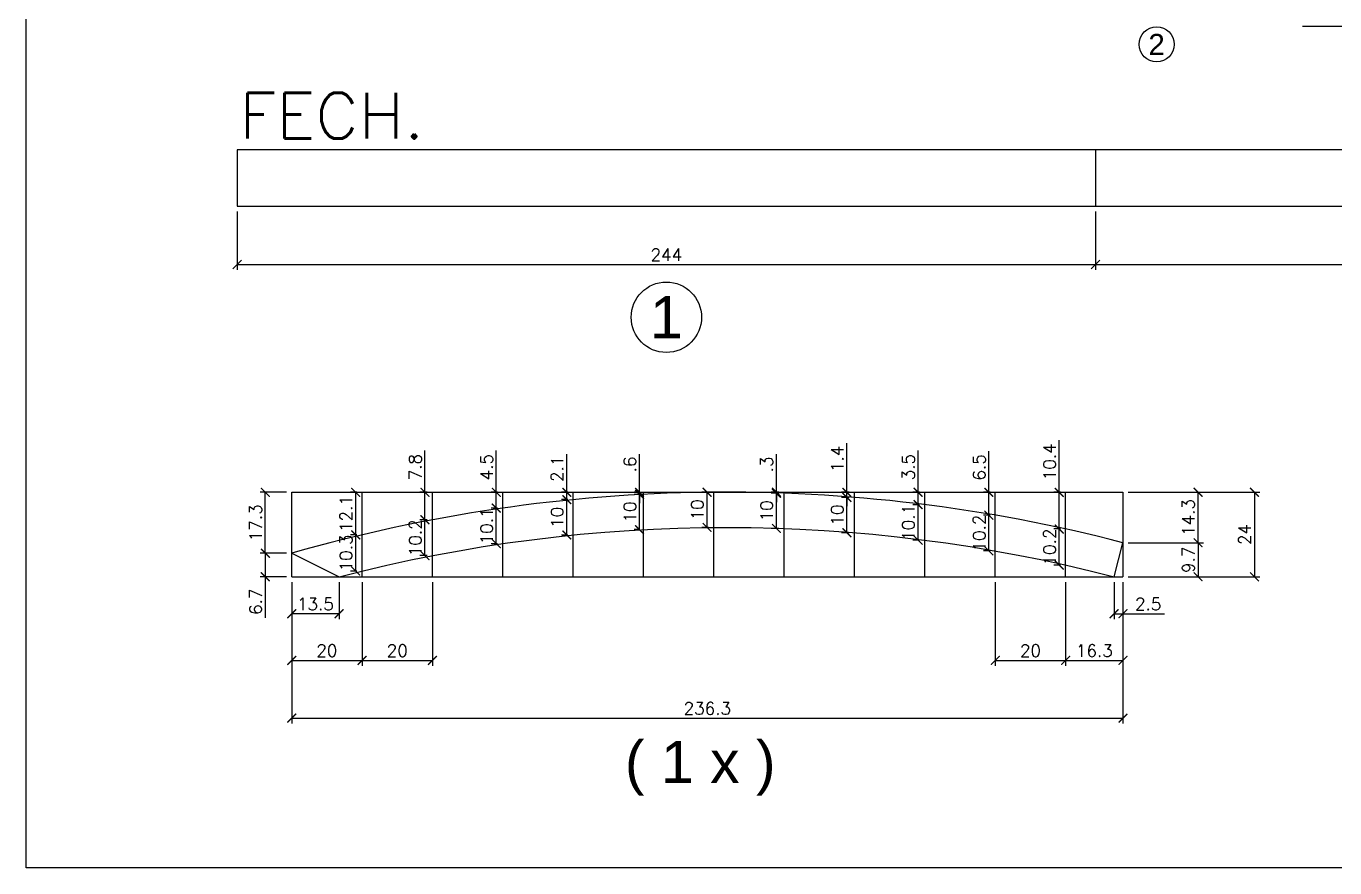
# Model space of a CAD drawing. Extents: x 4150 to 8661, y -614 to 3008.
# Drawn here: x 7164 to 7908, y 775 to 1253 of the extents above; entities that cross this region are included whole.
import ezdxf
from ezdxf.enums import TextEntityAlignment as Align

# ---------------------------------------------------------------- set-up
doc = ezdxf.new("R2010")
doc.units = 0
doc.header["$PDMODE"] = 34
for name, color, linetype in [('COTA', 241, 'Continuous'), ('Painéis', 200, 'Continuous'), ('Romaneio', 10, 'Continuous')]:
    doc.layers.add(name, color=color, linetype=linetype)
doc.layers.add('Texto Seção', color=7, linetype='Continuous', lineweight=15)
doc.styles.add('ARIAL', font='arial.ttf')
doc.styles.add('REGUA-120', font='ROMANS.shx', dxfattribs={"height": 15})
doc.styles.add('ROMANS', font='romans.shx')
doc.dimstyles.new('Cota Seção (2x)', dxfattribs={"dimtxt": 7, "dimasz": 5, "dimexe": 3, "dimexo": 3, "dimgap": 2, "dimtad": 3, "dimdec": 1, "dimlfac": 0.5, "dimzin": 12, "dimdsep": 46, "dimtxsty": 'ROMANS', "dimblk": 'ARCHTICK', "dimcen": 0, "dimclrd": 4, "dimclre": 4, "dimclrt": 1, "dimadec": 1, "dimazin": 3, "dimtfac": 1, "dimtdec": 1, "dimtmove": 0, "dimatfit": 3, "dimldrblk": 'OBLIQUE', "dimfxl": 1, "dimtolj": 1, "dimtzin": 12, "dimarcsym": 0})

# ---------------------------------------------------------------- blocks, each defined once
blk = doc.blocks.new('_ArchTick')
at = {"color": 0, "linetype": 'ByBlock', "const_width": 0.15}
blk.add_lwpolyline([(-0.5, -0.5), (0.5, 0.5)], dxfattribs=at)
blk = doc.blocks.new('*D301')
at = {"layer": 'COTA', "color": 4, "lineweight": -2, "transparency": 16777216}
for p, q in [((7284.02, 1148.01), (7284.02, 1114.85)), ((7772.02, 1148.01), (7772.02, 1114.85)), ((7284.02, 1117.85), (7772.02, 1117.85))]:
    blk.add_line(p, q, dxfattribs=at)
at = {"layer": 'Defpoints', "color": 0, "transparency": 16777216}
for p in [(7284.02, 1151.01), (7772.02, 1151.01), (7772.02, 1117.85)]:
    blk.add_point(p, dxfattribs=at)
at = {"layer": 'COTA', "color": 4, "lineweight": -2, "transparency": 16777216, "xscale": 5, "yscale": 5, "zscale": 5, "rotation": 180}
blk.add_blockref('_ArchTick', (7284.02, 1117.85), dxfattribs=at)
at = {"layer": 'COTA', "color": 4, "lineweight": -2, "transparency": 16777216, "xscale": 5, "yscale": 5, "zscale": 5}
blk.add_blockref('_ArchTick', (7772.02, 1117.85), dxfattribs=at)
at = {"layer": 'COTA', "color": 1, "transparency": 16777216, "insert": (7528.02, 1123.35), "char_height": 7, "attachment_point": 5, "style": 'ROMANS'}
blk.add_mtext('\\A1;244', dxfattribs=at)
blk = doc.blocks.new('_Oblique')
at = {"color": 0, "linetype": 'ByBlock', "lineweight": -2}
blk.add_line((-0.5, -0.5), (0.5, 0.5), dxfattribs=at)
blk = doc.blocks.new('*D302')
at = {"layer": 'COTA', "color": 4, "lineweight": -2, "transparency": 16777216}
for p, q in [((7772.02, 1148.01), (7772.02, 1114.85)), ((8114.02, 1148.01), (8114.02, 1114.85)), ((7772.02, 1117.85), (8114.02, 1117.85))]:
    blk.add_line(p, q, dxfattribs=at)
at = {"layer": 'Defpoints', "color": 0, "transparency": 16777216}
for p in [(7772.02, 1151.01), (8114.02, 1151.01), (8114.02, 1117.85)]:
    blk.add_point(p, dxfattribs=at)
at = {"layer": 'COTA', "color": 4, "lineweight": -2, "transparency": 16777216, "xscale": 5, "yscale": 5, "zscale": 5, "rotation": 180}
blk.add_blockref('_ArchTick', (7772.02, 1117.85), dxfattribs=at)
at = {"layer": 'COTA', "color": 4, "lineweight": -2, "transparency": 16777216, "xscale": 5, "yscale": 5, "zscale": 5}
blk.add_blockref('_ArchTick', (8114.02, 1117.85), dxfattribs=at)
at = {"layer": 'COTA', "color": 1, "transparency": 16777216, "insert": (7943.02, 1123.35), "char_height": 7, "attachment_point": 5, "style": 'ROMANS'}
blk.add_mtext('\\A1;171', dxfattribs=at)
blk = doc.blocks.new('*D314')
at = {"layer": 'COTA', "color": 4, "lineweight": -2, "transparency": 16777216}
for p, q in [((7315.03, 937.35), (7315.03, 857)), ((7787.61, 937.35), (7787.61, 857)), ((7315.03, 860), (7787.61, 860))]:
    blk.add_line(p, q, dxfattribs=at)
at = {"layer": 'Defpoints', "color": 0, "transparency": 16777216}
for p in [(7315.03, 940.35), (7787.61, 940.35), (7787.61, 860)]:
    blk.add_point(p, dxfattribs=at)
at = {"layer": 'COTA', "color": 4, "lineweight": -2, "transparency": 16777216, "xscale": 5, "yscale": 5, "zscale": 5, "rotation": 180}
blk.add_blockref('_ArchTick', (7315.03, 860), dxfattribs=at)
at = {"layer": 'COTA', "color": 4, "lineweight": -2, "transparency": 16777216, "xscale": 5, "yscale": 5, "zscale": 5}
blk.add_blockref('_ArchTick', (7787.61, 860), dxfattribs=at)
at = {"layer": 'COTA', "color": 1, "transparency": 16777216, "insert": (7551.32, 865.5), "char_height": 7, "attachment_point": 5, "style": 'ROMANS'}
blk.add_mtext('\\A1;236.3', dxfattribs=at)
blk = doc.blocks.new('*D310')
at = {"layer": 'COTA', "color": 4, "lineweight": -2, "transparency": 16777216}
for p, q in [((7312.03, 953.72), (7297.05, 953.72)), ((7300.05, 953.72), (7300.05, 940.35)), ((7312.03, 940.35), (7297.05, 940.35)), ((7300.05, 940.35), (7300.05, 917.02))]:
    blk.add_line(p, q, dxfattribs=at)
at = {"layer": 'Defpoints', "color": 0, "transparency": 16777216}
for p in [(7315.03, 953.72), (7300.05, 940.35), (7315.03, 940.35)]:
    blk.add_point(p, dxfattribs=at)
at = {"layer": 'COTA', "color": 4, "lineweight": -2, "transparency": 16777216, "xscale": 5, "yscale": 5, "zscale": 5}
for p, rotation in [((7300.05, 953.72), 90), ((7300.05, 940.35), 270)]:
    blk.add_blockref('_ArchTick', p, dxfattribs=dict(at, rotation=rotation))
at = {"layer": 'COTA', "color": 1, "transparency": 16777216, "insert": (7294.55, 926.18), "char_height": 7, "attachment_point": 5, "rotation": 90, "style": 'ROMANS'}
blk.add_mtext('\\A1;6.7', dxfattribs=at)
blk = doc.blocks.new('*D311')
at = {"layer": 'COTA', "color": 4, "lineweight": -2, "transparency": 16777216}
for p, q in [((7312.03, 988.36), (7297.05, 988.36)), ((7300.05, 953.72), (7300.05, 988.36)), ((7312.03, 953.72), (7297.05, 953.72))]:
    blk.add_line(p, q, dxfattribs=at)
at = {"layer": 'Defpoints', "color": 0, "transparency": 16777216}
for p in [(7300.05, 988.36), (7315.03, 988.36), (7315.03, 953.72)]:
    blk.add_point(p, dxfattribs=at)
at = {"layer": 'COTA', "color": 4, "lineweight": -2, "transparency": 16777216, "xscale": 5, "yscale": 5, "zscale": 5}
for p, rotation in [((7300.05, 988.36), 90), ((7300.05, 953.72), 270)]:
    blk.add_blockref('_ArchTick', p, dxfattribs=dict(at, rotation=rotation))
at = {"layer": 'COTA', "color": 1, "transparency": 16777216, "insert": (7294.55, 971.04), "char_height": 7, "attachment_point": 5, "rotation": 90, "style": 'ROMANS'}
blk.add_mtext('\\A1;17.3', dxfattribs=at)
blk = doc.blocks.new('*D312')
at = {"layer": 'COTA', "color": 4, "lineweight": -2, "transparency": 16777216}
for p, q in [((7315.03, 937.35), (7315.03, 916.34)), ((7342.02, 937.35), (7342.02, 916.34)), ((7342.02, 919.34), (7315.03, 919.34))]:
    blk.add_line(p, q, dxfattribs=at)
at = {"layer": 'Defpoints', "color": 0, "transparency": 16777216}
for p in [(7315.03, 940.35), (7342.02, 940.35), (7315.03, 919.34)]:
    blk.add_point(p, dxfattribs=at)
at = {"layer": 'COTA', "color": 4, "lineweight": -2, "transparency": 16777216, "xscale": 5, "yscale": 5, "zscale": 5, "rotation": 180}
blk.add_blockref('_ArchTick', (7315.03, 919.34), dxfattribs=at)
at = {"layer": 'COTA', "color": 4, "lineweight": -2, "transparency": 16777216, "xscale": 5, "yscale": 5, "zscale": 5}
blk.add_blockref('_ArchTick', (7342.02, 919.34), dxfattribs=at)
at = {"layer": 'COTA', "color": 1, "transparency": 16777216, "insert": (7328.53, 924.84), "char_height": 7, "attachment_point": 5, "style": 'ROMANS'}
blk.add_mtext('\\A1;13.5', dxfattribs=at)
blk = doc.blocks.new('*D313')
at = {"layer": 'COTA', "color": 4, "lineweight": -2, "transparency": 16777216}
for p, q in [((7315.03, 937.35), (7315.03, 889.82)), ((7355.03, 937.35), (7355.03, 889.82)), ((7315.03, 892.82), (7355.03, 892.82))]:
    blk.add_line(p, q, dxfattribs=at)
at = {"layer": 'Defpoints', "color": 0, "transparency": 16777216}
for p in [(7315.03, 940.35), (7355.03, 940.35), (7355.03, 892.82)]:
    blk.add_point(p, dxfattribs=at)
at = {"layer": 'COTA', "color": 4, "lineweight": -2, "transparency": 16777216, "xscale": 5, "yscale": 5, "zscale": 5, "rotation": 180}
blk.add_blockref('_ArchTick', (7315.03, 892.82), dxfattribs=at)
at = {"layer": 'COTA', "color": 4, "lineweight": -2, "transparency": 16777216, "xscale": 5, "yscale": 5, "zscale": 5}
blk.add_blockref('_ArchTick', (7355.03, 892.82), dxfattribs=at)
at = {"layer": 'COTA', "color": 1, "transparency": 16777216, "insert": (7335.03, 898.32), "char_height": 7, "attachment_point": 5, "style": 'ROMANS'}
blk.add_mtext('\\A1;20', dxfattribs=at)
blk = doc.blocks.new('*D318')
at = {"layer": 'COTA', "color": 4, "lineweight": -2, "transparency": 16777216}
for p, q in [((7355.03, 937.35), (7355.03, 889.82)), ((7395.03, 937.35), (7395.03, 889.82)), ((7355.03, 892.82), (7395.03, 892.82))]:
    blk.add_line(p, q, dxfattribs=at)
at = {"layer": 'Defpoints', "color": 0, "transparency": 16777216}
for p in [(7355.03, 940.35), (7395.03, 940.35), (7395.03, 892.82)]:
    blk.add_point(p, dxfattribs=at)
at = {"layer": 'COTA', "color": 4, "lineweight": -2, "transparency": 16777216, "xscale": 5, "yscale": 5, "zscale": 5, "rotation": 180}
blk.add_blockref('_ArchTick', (7355.03, 892.82), dxfattribs=at)
at = {"layer": 'COTA', "color": 4, "lineweight": -2, "transparency": 16777216, "xscale": 5, "yscale": 5, "zscale": 5}
blk.add_blockref('_ArchTick', (7395.03, 892.82), dxfattribs=at)
at = {"layer": 'COTA', "color": 1, "transparency": 16777216, "insert": (7375.03, 898.32), "char_height": 7, "attachment_point": 5, "style": 'ROMANS'}
blk.add_mtext('\\A1;20', dxfattribs=at)
blk = doc.blocks.new('*D319')
at = {"layer": 'COTA', "color": 4, "lineweight": -2, "transparency": 16777216}
for p, q in [((7715.03, 937.35), (7715.03, 889.82)), ((7755.03, 937.35), (7755.03, 889.82)), ((7715.03, 892.82), (7755.03, 892.82))]:
    blk.add_line(p, q, dxfattribs=at)
at = {"layer": 'Defpoints', "color": 0, "transparency": 16777216}
for p in [(7715.03, 940.35), (7755.03, 940.35), (7755.03, 892.82)]:
    blk.add_point(p, dxfattribs=at)
at = {"layer": 'COTA', "color": 4, "lineweight": -2, "transparency": 16777216, "xscale": 5, "yscale": 5, "zscale": 5, "rotation": 180}
blk.add_blockref('_ArchTick', (7715.03, 892.82), dxfattribs=at)
at = {"layer": 'COTA', "color": 4, "lineweight": -2, "transparency": 16777216, "xscale": 5, "yscale": 5, "zscale": 5}
blk.add_blockref('_ArchTick', (7755.03, 892.82), dxfattribs=at)
at = {"layer": 'COTA', "color": 1, "transparency": 16777216, "insert": (7735.03, 898.32), "char_height": 7, "attachment_point": 5, "style": 'ROMANS'}
blk.add_mtext('\\A1;20', dxfattribs=at)
blk = doc.blocks.new('*D320')
at = {"layer": 'COTA', "color": 4, "lineweight": -2, "transparency": 16777216}
for p, q in [((7755.03, 937.35), (7755.03, 889.82)), ((7787.61, 937.35), (7787.61, 889.82)), ((7755.03, 892.82), (7787.61, 892.82))]:
    blk.add_line(p, q, dxfattribs=at)
at = {"layer": 'Defpoints', "color": 0, "transparency": 16777216}
for p in [(7755.03, 940.35), (7787.61, 940.35), (7787.61, 892.82)]:
    blk.add_point(p, dxfattribs=at)
at = {"layer": 'COTA', "color": 4, "lineweight": -2, "transparency": 16777216, "xscale": 5, "yscale": 5, "zscale": 5, "rotation": 180}
blk.add_blockref('_ArchTick', (7755.03, 892.82), dxfattribs=at)
at = {"layer": 'COTA', "color": 4, "lineweight": -2, "transparency": 16777216, "xscale": 5, "yscale": 5, "zscale": 5}
blk.add_blockref('_ArchTick', (7787.61, 892.82), dxfattribs=at)
at = {"layer": 'COTA', "color": 1, "transparency": 16777216, "insert": (7771.32, 898.32), "char_height": 7, "attachment_point": 5, "style": 'ROMANS'}
blk.add_mtext('\\A1;16.3', dxfattribs=at)
blk = doc.blocks.new('*D321')
at = {"layer": 'COTA', "color": 4, "lineweight": -2, "transparency": 16777216}
for p, q in [((7782.59, 937.35), (7782.59, 916.34)), ((7787.61, 937.35), (7787.61, 916.34)), ((7782.59, 919.34), (7787.61, 919.34)), ((7787.61, 919.34), (7811.27, 919.34))]:
    blk.add_line(p, q, dxfattribs=at)
at = {"layer": 'Defpoints', "color": 0, "transparency": 16777216}
for p in [(7782.59, 940.35), (7787.61, 940.35), (7787.61, 919.34)]:
    blk.add_point(p, dxfattribs=at)
at = {"layer": 'COTA', "color": 4, "lineweight": -2, "transparency": 16777216, "xscale": 5, "yscale": 5, "zscale": 5, "rotation": 180}
blk.add_blockref('_ArchTick', (7782.59, 919.34), dxfattribs=at)
at = {"layer": 'COTA', "color": 4, "lineweight": -2, "transparency": 16777216, "xscale": 5, "yscale": 5, "zscale": 5}
blk.add_blockref('_ArchTick', (7787.61, 919.34), dxfattribs=at)
at = {"layer": 'COTA', "color": 1, "transparency": 16777216, "insert": (7801.94, 924.84), "char_height": 7, "attachment_point": 5, "style": 'ROMANS'}
blk.add_mtext('\\A1;2.5', dxfattribs=at)
blk = doc.blocks.new('*D315')
at = {"layer": 'COTA', "color": 4, "lineweight": -2, "transparency": 16777216}
for p, q in [((7790.61, 959.71), (7833.32, 959.71)), ((7830.32, 959.71), (7830.32, 940.35)), ((7790.61, 940.35), (7833.32, 940.35))]:
    blk.add_line(p, q, dxfattribs=at)
at = {"layer": 'Defpoints', "color": 0, "transparency": 16777216}
for p in [(7787.61, 959.71), (7787.61, 940.35), (7830.32, 940.35)]:
    blk.add_point(p, dxfattribs=at)
at = {"layer": 'COTA', "color": 4, "lineweight": -2, "transparency": 16777216, "xscale": 5, "yscale": 5, "zscale": 5}
for p, rotation in [((7830.32, 959.71), 90), ((7830.32, 940.35), 270)]:
    blk.add_blockref('_ArchTick', p, dxfattribs=dict(at, rotation=rotation))
at = {"layer": 'COTA', "color": 1, "transparency": 16777216, "insert": (7824.82, 950.03), "char_height": 7, "attachment_point": 5, "rotation": 90, "style": 'ROMANS'}
blk.add_mtext('\\A1;9.7', dxfattribs=at)
blk = doc.blocks.new('*D316')
at = {"layer": 'COTA', "color": 4, "lineweight": -2, "transparency": 16777216}
for p, q in [((7790.61, 988.36), (7833.32, 988.36)), ((7830.32, 959.71), (7830.32, 988.36)), ((7790.61, 959.71), (7833.32, 959.71))]:
    blk.add_line(p, q, dxfattribs=at)
at = {"layer": 'Defpoints', "color": 0, "transparency": 16777216}
for p in [(7787.61, 988.36), (7830.32, 988.36), (7787.61, 959.71)]:
    blk.add_point(p, dxfattribs=at)
at = {"layer": 'COTA', "color": 4, "lineweight": -2, "transparency": 16777216, "xscale": 5, "yscale": 5, "zscale": 5}
for p, rotation in [((7830.32, 988.36), 90), ((7830.32, 959.71), 270)]:
    blk.add_blockref('_ArchTick', p, dxfattribs=dict(at, rotation=rotation))
at = {"layer": 'COTA', "color": 1, "transparency": 16777216, "insert": (7824.82, 974.03), "char_height": 7, "attachment_point": 5, "rotation": 90, "style": 'ROMANS'}
blk.add_mtext('\\A1;14.3', dxfattribs=at)
blk = doc.blocks.new('*D317')
at = {"layer": 'COTA', "color": 4, "lineweight": -2, "transparency": 16777216}
for p, q in [((7790.61, 988.36), (7865.35, 988.36)), ((7862.35, 988.36), (7862.35, 940.35)), ((7790.61, 940.35), (7865.35, 940.35))]:
    blk.add_line(p, q, dxfattribs=at)
at = {"layer": 'Defpoints', "color": 0, "transparency": 16777216}
for p in [(7787.61, 988.36), (7787.61, 940.35), (7862.35, 940.35)]:
    blk.add_point(p, dxfattribs=at)
at = {"layer": 'COTA', "color": 4, "lineweight": -2, "transparency": 16777216, "xscale": 5, "yscale": 5, "zscale": 5}
for p, rotation in [((7862.35, 988.36), 90), ((7862.35, 940.35), 270)]:
    blk.add_blockref('_ArchTick', p, dxfattribs=dict(at, rotation=rotation))
at = {"layer": 'COTA', "color": 1, "transparency": 16777216, "insert": (7856.85, 964.35), "char_height": 7, "attachment_point": 5, "rotation": 90, "style": 'ROMANS'}
blk.add_mtext('\\A1;24', dxfattribs=at)
blk = doc.blocks.new('*D333')
at = {"layer": 'COTA', "color": 4, "lineweight": -2, "transparency": 16777216}
for p, q in [((7352.03, 964.18), (7348.42, 964.18)), ((7351.42, 943.62), (7351.42, 964.18)), ((7352.03, 943.62), (7348.42, 943.62))]:
    blk.add_line(p, q, dxfattribs=at)
at = {"layer": 'Defpoints', "color": 0, "transparency": 16777216}
for p in [(7351.42, 964.18), (7355.03, 964.18), (7355.03, 943.62)]:
    blk.add_point(p, dxfattribs=at)
at = {"layer": 'COTA', "color": 4, "lineweight": -2, "transparency": 16777216, "xscale": 5, "yscale": 5, "zscale": 5}
for p, rotation in [((7351.42, 964.18), 90), ((7351.42, 943.62), 270)]:
    blk.add_blockref('_ArchTick', p, dxfattribs=dict(at, rotation=rotation))
at = {"layer": 'COTA', "color": 1, "transparency": 16777216, "insert": (7345.92, 953.9), "char_height": 7, "attachment_point": 5, "rotation": 90, "style": 'ROMANS'}
blk.add_mtext('\\A1;10.3', dxfattribs=at)
blk = doc.blocks.new('*D327')
at = {"layer": 'COTA', "color": 4, "lineweight": -2, "transparency": 16777216}
for p, q in [((7352.03, 988.36), (7348.42, 988.36)), ((7351.42, 964.18), (7351.42, 988.36)), ((7352.03, 964.18), (7348.42, 964.18))]:
    blk.add_line(p, q, dxfattribs=at)
at = {"layer": 'Defpoints', "color": 0, "transparency": 16777216}
for p in [(7351.42, 988.36), (7355.03, 988.36), (7355.03, 964.18)]:
    blk.add_point(p, dxfattribs=at)
at = {"layer": 'COTA', "color": 4, "lineweight": -2, "transparency": 16777216, "xscale": 5, "yscale": 5, "zscale": 5}
for p, rotation in [((7351.42, 988.36), 90), ((7351.42, 964.18), 270)]:
    blk.add_blockref('_ArchTick', p, dxfattribs=dict(at, rotation=rotation))
at = {"layer": 'COTA', "color": 1, "transparency": 16777216, "insert": (7345.92, 976.27), "char_height": 7, "attachment_point": 5, "rotation": 90, "style": 'ROMANS'}
blk.add_mtext('\\A1;12.1', dxfattribs=at)
blk = doc.blocks.new('*D328')
at = {"layer": 'COTA', "color": 4, "lineweight": -2, "transparency": 16777216}
for p, q in [((7392.03, 972.72), (7387.79, 972.72)), ((7390.79, 952.35), (7390.79, 972.72)), ((7392.03, 952.35), (7387.79, 952.35))]:
    blk.add_line(p, q, dxfattribs=at)
at = {"layer": 'Defpoints', "color": 0, "transparency": 16777216}
for p in [(7390.79, 972.72), (7395.03, 972.72), (7395.03, 952.35)]:
    blk.add_point(p, dxfattribs=at)
at = {"layer": 'COTA', "color": 4, "lineweight": -2, "transparency": 16777216, "xscale": 5, "yscale": 5, "zscale": 5}
for p, rotation in [((7390.79, 972.72), 90), ((7390.79, 952.35), 270)]:
    blk.add_blockref('_ArchTick', p, dxfattribs=dict(at, rotation=rotation))
at = {"layer": 'COTA', "color": 1, "transparency": 16777216, "insert": (7385.29, 962.53), "char_height": 7, "attachment_point": 5, "rotation": 90, "style": 'ROMANS'}
blk.add_mtext('\\A1;10.2', dxfattribs=at)
blk = doc.blocks.new('*D322')
at = {"layer": 'COTA', "color": 4, "lineweight": -2, "transparency": 16777216}
for p, q in [((7390.79, 988.36), (7390.79, 1012.03)), ((7392.03, 988.36), (7387.79, 988.36)), ((7390.79, 972.72), (7390.79, 988.36)), ((7392.03, 972.72), (7387.79, 972.72))]:
    blk.add_line(p, q, dxfattribs=at)
at = {"layer": 'Defpoints', "color": 0, "transparency": 16777216}
for p in [(7390.79, 988.36), (7395.03, 988.36), (7395.03, 972.72)]:
    blk.add_point(p, dxfattribs=at)
at = {"layer": 'COTA', "color": 4, "lineweight": -2, "transparency": 16777216, "xscale": 5, "yscale": 5, "zscale": 5}
for p, rotation in [((7390.79, 988.36), 90), ((7390.79, 972.72), 270)]:
    blk.add_blockref('_ArchTick', p, dxfattribs=dict(at, rotation=rotation))
at = {"layer": 'COTA', "color": 1, "transparency": 16777216, "insert": (7385.29, 1002.69), "char_height": 7, "attachment_point": 5, "rotation": 90, "style": 'ROMANS'}
blk.add_mtext('\\A1;7.8', dxfattribs=at)
blk = doc.blocks.new('*D323')
at = {"layer": 'COTA', "color": 4, "lineweight": -2, "transparency": 16777216}
for p, q in [((7432.03, 979.37), (7428.37, 979.37)), ((7431.37, 959.16), (7431.37, 979.37)), ((7432.03, 959.16), (7428.37, 959.16))]:
    blk.add_line(p, q, dxfattribs=at)
at = {"layer": 'Defpoints', "color": 0, "transparency": 16777216}
for p in [(7431.37, 979.37), (7435.03, 979.37), (7435.03, 959.16)]:
    blk.add_point(p, dxfattribs=at)
at = {"layer": 'COTA', "color": 4, "lineweight": -2, "transparency": 16777216, "xscale": 5, "yscale": 5, "zscale": 5}
for p, rotation in [((7431.37, 979.37), 90), ((7431.37, 959.16), 270)]:
    blk.add_blockref('_ArchTick', p, dxfattribs=dict(at, rotation=rotation))
at = {"layer": 'COTA', "color": 1, "transparency": 16777216, "insert": (7425.87, 969.26), "char_height": 7, "attachment_point": 5, "rotation": 90, "style": 'ROMANS'}
blk.add_mtext('\\A1;10.1', dxfattribs=at)
blk = doc.blocks.new('*D324')
at = {"layer": 'COTA', "color": 4, "lineweight": -2, "transparency": 16777216}
for p, q in [((7431.37, 988.36), (7431.37, 1012.03)), ((7432.03, 988.36), (7428.37, 988.36)), ((7431.37, 979.37), (7431.37, 988.36)), ((7432.03, 979.37), (7428.37, 979.37))]:
    blk.add_line(p, q, dxfattribs=at)
at = {"layer": 'Defpoints', "color": 0, "transparency": 16777216}
for p in [(7431.37, 988.36), (7435.03, 988.36), (7435.03, 979.37)]:
    blk.add_point(p, dxfattribs=at)
at = {"layer": 'COTA', "color": 4, "lineweight": -2, "transparency": 16777216, "xscale": 5, "yscale": 5, "zscale": 5}
for p, rotation in [((7431.37, 988.36), 90), ((7431.37, 979.37), 270)]:
    blk.add_blockref('_ArchTick', p, dxfattribs=dict(at, rotation=rotation))
at = {"layer": 'COTA', "color": 1, "transparency": 16777216, "insert": (7425.87, 1002.69), "char_height": 7, "attachment_point": 5, "rotation": 90, "style": 'ROMANS'}
blk.add_mtext('\\A1;4.5', dxfattribs=at)
blk = doc.blocks.new('*D325')
at = {"layer": 'COTA', "color": 4, "lineweight": -2, "transparency": 16777216}
for p, q in [((7472.03, 984.18), (7468.45, 984.18)), ((7471.45, 964.08), (7471.45, 984.18)), ((7472.03, 964.08), (7468.45, 964.08))]:
    blk.add_line(p, q, dxfattribs=at)
at = {"layer": 'Defpoints', "color": 0, "transparency": 16777216}
for p in [(7471.45, 984.18), (7475.03, 984.18), (7475.03, 964.08)]:
    blk.add_point(p, dxfattribs=at)
at = {"layer": 'COTA', "color": 4, "lineweight": -2, "transparency": 16777216, "xscale": 5, "yscale": 5, "zscale": 5}
for p, rotation in [((7471.45, 984.18), 90), ((7471.45, 964.08), 270)]:
    blk.add_blockref('_ArchTick', p, dxfattribs=dict(at, rotation=rotation))
at = {"layer": 'COTA', "color": 1, "transparency": 16777216, "insert": (7465.95, 974.13), "char_height": 7, "attachment_point": 5, "rotation": 90, "style": 'ROMANS'}
blk.add_mtext('\\A1;10', dxfattribs=at)
blk = doc.blocks.new('*D326')
at = {"layer": 'COTA', "color": 4, "lineweight": -2, "transparency": 16777216}
for p, q in [((7471.45, 988.36), (7471.45, 1010.03)), ((7472.03, 988.36), (7468.45, 988.36)), ((7472.03, 984.18), (7468.45, 984.18)), ((7471.45, 984.18), (7471.45, 988.36))]:
    blk.add_line(p, q, dxfattribs=at)
at = {"layer": 'Defpoints', "color": 0, "transparency": 16777216}
for p in [(7471.45, 988.36), (7475.03, 988.36), (7475.03, 984.18)]:
    blk.add_point(p, dxfattribs=at)
at = {"layer": 'COTA', "color": 4, "lineweight": -2, "transparency": 16777216, "xscale": 5, "yscale": 5, "zscale": 5}
for p, rotation in [((7471.45, 988.36), 90), ((7471.45, 984.18), 270)]:
    blk.add_blockref('_ArchTick', p, dxfattribs=dict(at, rotation=rotation))
at = {"layer": 'COTA', "color": 1, "transparency": 16777216, "insert": (7465.95, 1001.69), "char_height": 7, "attachment_point": 5, "rotation": 90, "style": 'ROMANS'}
blk.add_mtext('\\A1;2.1', dxfattribs=at)
blk = doc.blocks.new('*D334')
at = {"layer": 'COTA', "color": 4, "lineweight": -2, "transparency": 16777216}
for p, q in [((7512.03, 987.19), (7509.78, 987.19)), ((7512.78, 967.16), (7512.78, 987.19)), ((7512.03, 967.16), (7509.78, 967.16))]:
    blk.add_line(p, q, dxfattribs=at)
at = {"layer": 'Defpoints', "color": 0, "transparency": 16777216}
for p in [(7512.78, 987.19), (7515.03, 987.19), (7515.03, 967.16)]:
    blk.add_point(p, dxfattribs=at)
at = {"layer": 'COTA', "color": 4, "lineweight": -2, "transparency": 16777216, "xscale": 5, "yscale": 5, "zscale": 5}
for p, rotation in [((7512.78, 987.19), 90), ((7512.78, 967.16), 270)]:
    blk.add_blockref('_ArchTick', p, dxfattribs=dict(at, rotation=rotation))
at = {"layer": 'COTA', "color": 1, "transparency": 16777216, "insert": (7507.28, 977.17), "char_height": 7, "attachment_point": 5, "rotation": 90, "style": 'ROMANS'}
blk.add_mtext('\\A1;10', dxfattribs=at)
blk = doc.blocks.new('*D335')
at = {"layer": 'COTA', "color": 4, "lineweight": -2, "transparency": 16777216}
for p, q in [((7512.78, 988.36), (7512.78, 1010.03)), ((7512.03, 988.36), (7509.78, 988.36)), ((7512.03, 987.19), (7509.78, 987.19)), ((7512.78, 987.19), (7512.78, 988.36)), ((7512.78, 987.19), (7512.78, 982.19))]:
    blk.add_line(p, q, dxfattribs=at)
at = {"layer": 'Defpoints', "color": 0, "transparency": 16777216}
for p in [(7512.78, 988.36), (7515.03, 988.36), (7515.03, 987.19)]:
    blk.add_point(p, dxfattribs=at)
at = {"layer": 'COTA', "color": 4, "lineweight": -2, "transparency": 16777216, "xscale": 5, "yscale": 5, "zscale": 5}
for p, rotation in [((7512.78, 988.36), 270), ((7512.78, 987.19), 90)]:
    blk.add_blockref('_ArchTick', p, dxfattribs=dict(at, rotation=rotation))
at = {"layer": 'COTA', "color": 1, "transparency": 16777216, "insert": (7507.28, 1004.19), "char_height": 7, "attachment_point": 5, "rotation": 90, "style": 'ROMANS'}
blk.add_mtext('\\A1;.6', dxfattribs=at)
blk = doc.blocks.new('*D336')
at = {"layer": 'COTA', "color": 4, "lineweight": -2, "transparency": 16777216}
for p, q in [((7552.03, 988.36), (7548.18, 988.36)), ((7551.18, 968.4), (7551.18, 988.36)), ((7552.03, 968.4), (7548.18, 968.4))]:
    blk.add_line(p, q, dxfattribs=at)
at = {"layer": 'Defpoints', "color": 0, "transparency": 16777216}
for p in [(7551.18, 988.36), (7555.03, 988.36), (7555.03, 968.4)]:
    blk.add_point(p, dxfattribs=at)
at = {"layer": 'COTA', "color": 4, "lineweight": -2, "transparency": 16777216, "xscale": 5, "yscale": 5, "zscale": 5}
for p, rotation in [((7551.18, 988.36), 90), ((7551.18, 968.4), 270)]:
    blk.add_blockref('_ArchTick', p, dxfattribs=dict(at, rotation=rotation))
at = {"layer": 'COTA', "color": 1, "transparency": 16777216, "insert": (7545.68, 978.38), "char_height": 7, "attachment_point": 5, "rotation": 90, "style": 'ROMANS'}
blk.add_mtext('\\A1;10', dxfattribs=at)
blk = doc.blocks.new('*D337')
at = {"layer": 'COTA', "color": 4, "lineweight": -2, "transparency": 16777216}
for p, q in [((7592.03, 987.84), (7587.58, 987.84)), ((7590.58, 967.82), (7590.58, 987.84)), ((7592.03, 967.82), (7587.58, 967.82))]:
    blk.add_line(p, q, dxfattribs=at)
at = {"layer": 'Defpoints', "color": 0, "transparency": 16777216}
for p in [(7590.58, 987.84), (7595.03, 987.84), (7595.03, 967.82)]:
    blk.add_point(p, dxfattribs=at)
at = {"layer": 'COTA', "color": 4, "lineweight": -2, "transparency": 16777216, "xscale": 5, "yscale": 5, "zscale": 5}
for p, rotation in [((7590.58, 987.84), 90), ((7590.58, 967.82), 270)]:
    blk.add_blockref('_ArchTick', p, dxfattribs=dict(at, rotation=rotation))
at = {"layer": 'COTA', "color": 1, "transparency": 16777216, "insert": (7585.08, 977.83), "char_height": 7, "attachment_point": 5, "rotation": 90, "style": 'ROMANS'}
blk.add_mtext('\\A1;10', dxfattribs=at)
blk = doc.blocks.new('*D338')
at = {"layer": 'COTA', "color": 4, "lineweight": -2, "transparency": 16777216}
for p, q in [((7590.58, 988.36), (7590.58, 1010.03)), ((7592.03, 988.36), (7587.58, 988.36)), ((7592.03, 987.84), (7587.58, 987.84)), ((7590.58, 987.84), (7590.58, 988.36)), ((7590.58, 987.84), (7590.58, 982.84))]:
    blk.add_line(p, q, dxfattribs=at)
at = {"layer": 'Defpoints', "color": 0, "transparency": 16777216}
for p in [(7590.58, 988.36), (7595.03, 988.36), (7595.03, 987.84)]:
    blk.add_point(p, dxfattribs=at)
at = {"layer": 'COTA', "color": 4, "lineweight": -2, "transparency": 16777216, "xscale": 5, "yscale": 5, "zscale": 5}
for p, rotation in [((7590.58, 988.36), 270), ((7590.58, 987.84), 90)]:
    blk.add_blockref('_ArchTick', p, dxfattribs=dict(at, rotation=rotation))
at = {"layer": 'COTA', "color": 1, "transparency": 16777216, "insert": (7585.08, 1004.19), "char_height": 7, "attachment_point": 5, "rotation": 90, "style": 'ROMANS'}
blk.add_mtext('\\A1;.3', dxfattribs=at)
blk = doc.blocks.new('*D339')
at = {"layer": 'COTA', "color": 4, "lineweight": -2, "transparency": 16777216}
for p, q in [((7632.03, 985.48), (7627.65, 985.48)), ((7630.65, 965.41), (7630.65, 985.48)), ((7632.03, 965.41), (7627.65, 965.41))]:
    blk.add_line(p, q, dxfattribs=at)
at = {"layer": 'Defpoints', "color": 0, "transparency": 16777216}
for p in [(7630.65, 985.48), (7635.03, 985.48), (7635.03, 965.41)]:
    blk.add_point(p, dxfattribs=at)
at = {"layer": 'COTA', "color": 4, "lineweight": -2, "transparency": 16777216, "xscale": 5, "yscale": 5, "zscale": 5}
for p, rotation in [((7630.65, 985.48), 90), ((7630.65, 965.41), 270)]:
    blk.add_blockref('_ArchTick', p, dxfattribs=dict(at, rotation=rotation))
at = {"layer": 'COTA', "color": 1, "transparency": 16777216, "insert": (7625.15, 975.45), "char_height": 7, "attachment_point": 5, "rotation": 90, "style": 'ROMANS'}
blk.add_mtext('\\A1;10', dxfattribs=at)
blk = doc.blocks.new('*D340')
at = {"layer": 'COTA', "color": 4, "lineweight": -2, "transparency": 16777216}
for p, q in [((7630.65, 988.36), (7630.65, 1016.36)), ((7632.03, 988.36), (7627.65, 988.36)), ((7632.03, 985.48), (7627.65, 985.48)), ((7630.65, 985.48), (7630.65, 988.36)), ((7630.65, 985.48), (7630.65, 980.48))]:
    blk.add_line(p, q, dxfattribs=at)
at = {"layer": 'Defpoints', "color": 0, "transparency": 16777216}
for p in [(7630.65, 988.36), (7635.03, 988.36), (7635.03, 985.48)]:
    blk.add_point(p, dxfattribs=at)
at = {"layer": 'COTA', "color": 4, "lineweight": -2, "transparency": 16777216, "xscale": 5, "yscale": 5, "zscale": 5}
for p, rotation in [((7630.65, 988.36), 270), ((7630.65, 985.48), 90)]:
    blk.add_blockref('_ArchTick', p, dxfattribs=dict(at, rotation=rotation))
at = {"layer": 'COTA', "color": 1, "transparency": 16777216, "insert": (7625.15, 1007.36), "char_height": 7, "attachment_point": 5, "rotation": 90, "style": 'ROMANS'}
blk.add_mtext('\\A1;1.4', dxfattribs=at)
blk = doc.blocks.new('*D341')
at = {"layer": 'COTA', "color": 4, "lineweight": -2, "transparency": 16777216}
for p, q in [((7672.03, 981.33), (7668.15, 981.33)), ((7671.15, 961.17), (7671.15, 981.33)), ((7672.03, 961.17), (7668.15, 961.17))]:
    blk.add_line(p, q, dxfattribs=at)
at = {"layer": 'Defpoints', "color": 0, "transparency": 16777216}
for p in [(7671.15, 981.33), (7675.03, 981.33), (7675.03, 961.17)]:
    blk.add_point(p, dxfattribs=at)
at = {"layer": 'COTA', "color": 4, "lineweight": -2, "transparency": 16777216, "xscale": 5, "yscale": 5, "zscale": 5}
for p, rotation in [((7671.15, 981.33), 90), ((7671.15, 961.17), 270)]:
    blk.add_blockref('_ArchTick', p, dxfattribs=dict(at, rotation=rotation))
at = {"layer": 'COTA', "color": 1, "transparency": 16777216, "insert": (7665.65, 971.25), "char_height": 7, "attachment_point": 5, "rotation": 90, "style": 'ROMANS'}
blk.add_mtext('\\A1;10.1', dxfattribs=at)
blk = doc.blocks.new('*D342')
at = {"layer": 'COTA', "color": 4, "lineweight": -2, "transparency": 16777216}
for p, q in [((7671.15, 988.36), (7671.15, 1012.03)), ((7672.03, 988.36), (7668.15, 988.36)), ((7671.15, 981.33), (7671.15, 988.36)), ((7672.03, 981.33), (7668.15, 981.33))]:
    blk.add_line(p, q, dxfattribs=at)
at = {"layer": 'Defpoints', "color": 0, "transparency": 16777216}
for p in [(7671.15, 988.36), (7675.03, 988.36), (7675.03, 981.33)]:
    blk.add_point(p, dxfattribs=at)
at = {"layer": 'COTA', "color": 4, "lineweight": -2, "transparency": 16777216, "xscale": 5, "yscale": 5, "zscale": 5}
for p, rotation in [((7671.15, 988.36), 90), ((7671.15, 981.33), 270)]:
    blk.add_blockref('_ArchTick', p, dxfattribs=dict(at, rotation=rotation))
at = {"layer": 'COTA', "color": 1, "transparency": 16777216, "insert": (7665.65, 1002.69), "char_height": 7, "attachment_point": 5, "rotation": 90, "style": 'ROMANS'}
blk.add_mtext('\\A1;3.5', dxfattribs=at)
blk = doc.blocks.new('*D329')
at = {"layer": 'COTA', "color": 4, "lineweight": -2, "transparency": 16777216}
for p, q in [((7712.03, 975.35), (7708.39, 975.35)), ((7711.39, 955.05), (7711.39, 975.35)), ((7712.03, 955.05), (7708.39, 955.05))]:
    blk.add_line(p, q, dxfattribs=at)
at = {"layer": 'Defpoints', "color": 0, "transparency": 16777216}
for p in [(7711.39, 975.35), (7715.03, 975.35), (7715.03, 955.05)]:
    blk.add_point(p, dxfattribs=at)
at = {"layer": 'COTA', "color": 4, "lineweight": -2, "transparency": 16777216, "xscale": 5, "yscale": 5, "zscale": 5}
for p, rotation in [((7711.39, 975.35), 90), ((7711.39, 955.05), 270)]:
    blk.add_blockref('_ArchTick', p, dxfattribs=dict(at, rotation=rotation))
at = {"layer": 'COTA', "color": 1, "transparency": 16777216, "insert": (7705.89, 965.2), "char_height": 7, "attachment_point": 5, "rotation": 90, "style": 'ROMANS'}
blk.add_mtext('\\A1;10.2', dxfattribs=at)
blk = doc.blocks.new('*D330')
at = {"layer": 'COTA', "color": 4, "lineweight": -2, "transparency": 16777216}
for p, q in [((7711.39, 988.36), (7711.39, 1011.69)), ((7712.03, 988.36), (7708.39, 988.36)), ((7711.39, 975.35), (7711.39, 988.36)), ((7712.03, 975.35), (7708.39, 975.35))]:
    blk.add_line(p, q, dxfattribs=at)
at = {"layer": 'Defpoints', "color": 0, "transparency": 16777216}
for p in [(7711.39, 988.36), (7715.03, 988.36), (7715.03, 975.35)]:
    blk.add_point(p, dxfattribs=at)
at = {"layer": 'COTA', "color": 4, "lineweight": -2, "transparency": 16777216, "xscale": 5, "yscale": 5, "zscale": 5}
for p, rotation in [((7711.39, 988.36), 90), ((7711.39, 975.35), 270)]:
    blk.add_blockref('_ArchTick', p, dxfattribs=dict(at, rotation=rotation))
at = {"layer": 'COTA', "color": 1, "transparency": 16777216, "insert": (7705.89, 1002.53), "char_height": 7, "attachment_point": 5, "rotation": 90, "style": 'ROMANS'}
blk.add_mtext('\\A1;6.5', dxfattribs=at)
blk = doc.blocks.new('*D331')
at = {"layer": 'COTA', "color": 4, "lineweight": -2, "transparency": 16777216}
for p, q in [((7752.03, 967.51), (7748.38, 967.51)), ((7751.38, 947.02), (7751.38, 967.51)), ((7752.03, 947.02), (7748.38, 947.02))]:
    blk.add_line(p, q, dxfattribs=at)
at = {"layer": 'Defpoints', "color": 0, "transparency": 16777216}
for p in [(7751.38, 967.51), (7755.03, 967.51), (7755.03, 947.02)]:
    blk.add_point(p, dxfattribs=at)
at = {"layer": 'COTA', "color": 4, "lineweight": -2, "transparency": 16777216, "xscale": 5, "yscale": 5, "zscale": 5}
for p, rotation in [((7751.38, 967.51), 90), ((7751.38, 947.02), 270)]:
    blk.add_blockref('_ArchTick', p, dxfattribs=dict(at, rotation=rotation))
at = {"layer": 'COTA', "color": 1, "transparency": 16777216, "insert": (7745.88, 957.26), "char_height": 7, "attachment_point": 5, "rotation": 90, "style": 'ROMANS'}
blk.add_mtext('\\A1;10.2', dxfattribs=at)
blk = doc.blocks.new('*D332')
at = {"layer": 'COTA', "color": 4, "lineweight": -2, "transparency": 16777216}
for p, q in [((7751.38, 988.36), (7751.38, 1018.03)), ((7752.03, 988.36), (7748.38, 988.36)), ((7751.38, 967.51), (7751.38, 988.36)), ((7752.03, 967.51), (7748.38, 967.51))]:
    blk.add_line(p, q, dxfattribs=at)
at = {"layer": 'Defpoints', "color": 0, "transparency": 16777216}
for p in [(7751.38, 988.36), (7755.03, 988.36), (7755.03, 967.51)]:
    blk.add_point(p, dxfattribs=at)
at = {"layer": 'COTA', "color": 4, "lineweight": -2, "transparency": 16777216, "xscale": 5, "yscale": 5, "zscale": 5}
for p, rotation in [((7751.38, 988.36), 90), ((7751.38, 967.51), 270)]:
    blk.add_blockref('_ArchTick', p, dxfattribs=dict(at, rotation=rotation))
at = {"layer": 'COTA', "color": 1, "transparency": 16777216, "insert": (7745.88, 1005.69), "char_height": 7, "attachment_point": 5, "rotation": 90, "style": 'ROMANS'}
blk.add_mtext('\\A1;10.4', dxfattribs=at)

msp = doc.modelspace()

# ---------------------------------------------------------------- linework, layer by layer
msp.add_lwpolyline([(7782.59, 940.35), (7787.61, 959.71, 0.133937), (7315.03, 953.72), (7342.02, 940.35, -0.127488)], format="xyb", close=True)
at = {"layer": 'COTA'}
for p, q in [((7315.03, 988.36), (7787.61, 988.36)), ((7315.03, 940.35), (7315.03, 988.36)), ((7355.03, 940.35), (7355.03, 988.36)), ((7395.03, 940.35), (7395.03, 988.36)), ((7435.03, 940.35), (7435.03, 988.36)), ((7475.03, 940.35), (7475.03, 988.36)), ((7515.03, 940.35), (7515.03, 988.36)), ((7555.03, 940.35), (7555.03, 988.36)), ((7595.03, 940.35), (7595.03, 988.36)), ((7635.03, 940.35), (7635.03, 988.36)), ((7675.03, 940.35), (7675.03, 988.36)), ((7715.03, 940.35), (7715.03, 988.36)), ((7755.03, 940.35), (7755.03, 988.36)), ((7787.61, 988.36), (7787.61, 940.35)), ((7315.03, 940.35), (7787.61, 940.35))]:
    msp.add_line(p, q, dxfattribs=at)
msp.add_lwpolyline([(7164.09, 1769.15), (8546.02, 1769.15), (8546.02, 774.92), (7164.09, 774.92)], close=True, dxfattribs=at)
at = {"layer": 'Painéis'}
for p, q in [((7889.75, 1253.31), (8197.44, 1253.31)), ((8114.02, 1183.01), (7284.02, 1183.01)), ((7284.02, 1183.01), (7284.02, 1151.01)), ((7772.02, 1183.01), (7772.02, 1151.01)), ((7284.02, 1151.01), (8114.02, 1151.01))]:
    msp.add_line(p, q, dxfattribs=at)
at = {"layer": 'Romaneio', "color": 1, "linetype": 'ByBlock'}
for centre, radius in [((7806.73, 1242.95), 10), ((7528.02, 1087.85), 20)]:
    msp.add_circle(centre, radius, dxfattribs=at)

# ---------------------------------------------------------------- texts
at = {"layer": 'Romaneio', "color": 255, "linetype": 'ByBlock', "style": 'ARIAL'}
for s, height, p in [('2', 12, (7806.73, 1242.91)), ('1', 24, (7528.02, 1087.85)), ('( 1 x )', 24, (7547.3, 835.09))]:
    msp.add_text(s, height=height, dxfattribs=at).set_placement(p, align=Align.MIDDLE_CENTER)
at = {"layer": 'Texto Seção', "style": 'REGUA-120', "width": 1.05}
msp.add_text('FECH.', height=26, dxfattribs=at).set_placement((7285.23, 1189.43))

# ---------------------------------------------------------------- dimensions: what is measured, and where the dimension line sits
at = {"layer": 'COTA'}
for base, p1, p2, picture, middle in [((7772.02, 1117.85), (7284.02, 1151.01), (7772.02, 1151.01), '*D301', (7528.02, 1123.35)), ((8114.02, 1117.85), (7772.02, 1151.01), (8114.02, 1151.01), '*D302', (7943.02, 1123.35)), ((7787.61, 860), (7315.03, 940.35), (7787.61, 940.35), '*D314', (7551.32, 865.5)), ((7315.03, 919.34), (7342.02, 940.35), (7315.03, 940.35), '*D312', (7328.53, 924.84)), ((7355.03, 892.82), (7315.03, 940.35), (7355.03, 940.35), '*D313', (7335.03, 898.32)), ((7395.03, 892.82), (7355.03, 940.35), (7395.03, 940.35), '*D318', (7375.03, 898.32)), ((7755.03, 892.82), (7715.03, 940.35), (7755.03, 940.35), '*D319', (7735.03, 898.32)), ((7787.61, 919.34), (7782.59, 940.35), (7787.61, 940.35), '*D321', (7801.94, 924.84))]:
    dim = msp.add_linear_dim(base=base, p1=p1, p2=p2, dimstyle='Cota Seção (2x)', dxfattribs=at)
    dim.commit()
    dim.dimension.update_dxf_attribs({"geometry": picture, "text_midpoint": middle})
for base, p1, p2, picture, middle in [((7390.79, 988.36), (7395.03, 972.72), (7395.03, 988.36), '*D322', (7385.29, 1002.69)), ((7431.37, 988.36), (7435.03, 979.37), (7435.03, 988.36), '*D324', (7425.87, 1002.69)), ((7630.65, 988.36), (7635.03, 985.48), (7635.03, 988.36), '*D340', (7625.15, 1007.36)), ((7671.15, 988.36), (7675.03, 981.33), (7675.03, 988.36), '*D342', (7665.65, 1002.69)), ((7751.38, 988.36), (7755.03, 967.51), (7755.03, 988.36), '*D332', (7745.88, 1005.69)), ((7471.45, 988.36), (7475.03, 984.18), (7475.03, 988.36), '*D326', (7465.95, 1001.69)), ((7512.78, 988.36), (7515.03, 987.19), (7515.03, 988.36), '*D335', (7507.28, 1004.19)), ((7590.58, 988.36), (7595.03, 987.84), (7595.03, 988.36), '*D338', (7585.08, 1004.19)), ((7711.39, 988.36), (7715.03, 975.35), (7715.03, 988.36), '*D330', (7705.89, 1002.53)), ((7300.05, 988.36), (7315.03, 953.72), (7315.03, 988.36), '*D311', (7294.55, 971.04)), ((7351.42, 988.36), (7355.03, 964.18), (7355.03, 988.36), '*D327', (7345.92, 976.27)), ((7512.78, 987.19), (7515.03, 967.16), (7515.03, 987.19), '*D334', (7507.28, 977.17)), ((7551.18, 988.36), (7555.03, 968.4), (7555.03, 988.36), '*D336', (7545.68, 978.38)), ((7590.58, 987.84), (7595.03, 967.82), (7595.03, 987.84), '*D337', (7585.08, 977.83)), ((7830.32, 988.36), (7787.61, 959.71), (7787.61, 988.36), '*D316', (7824.82, 974.03)), ((7862.35, 940.35), (7787.61, 988.36), (7787.61, 940.35), '*D317', (7856.85, 964.35)), ((7471.4485, 984.1812), (7475.0309, 964.0839), (7475.0309, 984.1812), '*D325', (7465.9485, 974.1325)), ((7630.65, 985.48), (7635.03, 965.41), (7635.03, 985.48), '*D339', (7625.15, 975.45)), ((7830.32, 940.35), (7787.61, 959.71), (7787.61, 940.35), '*D315', (7824.82, 950.03)), ((7300.05, 940.35), (7315.03, 953.72), (7315.03, 940.35), '*D310', (7294.55, 926.18))]:
    dim = msp.add_linear_dim(base=base, p1=p1, p2=p2, angle=90, dimstyle='Cota Seção (2x)', dxfattribs=at)
    dim.commit()
    dim.dimension.update_dxf_attribs({"geometry": picture, "text_midpoint": middle})
for base, p1, p2, picture, middle in [((7431.37, 979.37), (7435.03, 959.16), (7435.03, 979.37), '*D323', (7431.37, 969.26)), ((7671.15, 981.33), (7675.03, 961.17), (7675.03, 981.33), '*D341', (7671.15, 971.25)), ((7390.79, 972.72), (7395.03, 952.35), (7395.03, 972.72), '*D328', (7390.79, 962.53)), ((7711.3904, 975.3489), (7715.0309, 955.0463), (7715.0309, 975.3489), '*D329', (7711.3904, 965.1976)), ((7751.38, 967.51), (7755.03, 947.02), (7755.03, 967.51), '*D331', (7751.38, 957.26)), ((7351.42, 964.18), (7355.03, 943.62), (7355.03, 964.18), '*D333', (7351.42, 953.9))]:
    dim = msp.add_linear_dim(base=base, p1=p1, p2=p2, angle=90, dimstyle='Cota Seção (2x)', dxfattribs=at)
    dim.commit()
    dim.dimension.update_dxf_attribs({"geometry": picture, "text_midpoint": middle, "dimtype": 160})
dim = msp.add_linear_dim(base=(7787.61, 892.82), p1=(7755.03, 940.35), p2=(7787.61, 940.35), dimstyle='Cota Seção (2x)', dxfattribs=at)
dim.commit()
dim.dimension.update_dxf_attribs({"geometry": '*D320', "text_midpoint": (7771.32, 892.82), "dimtype": 160})

doc.saveas('drawing.dxf')
